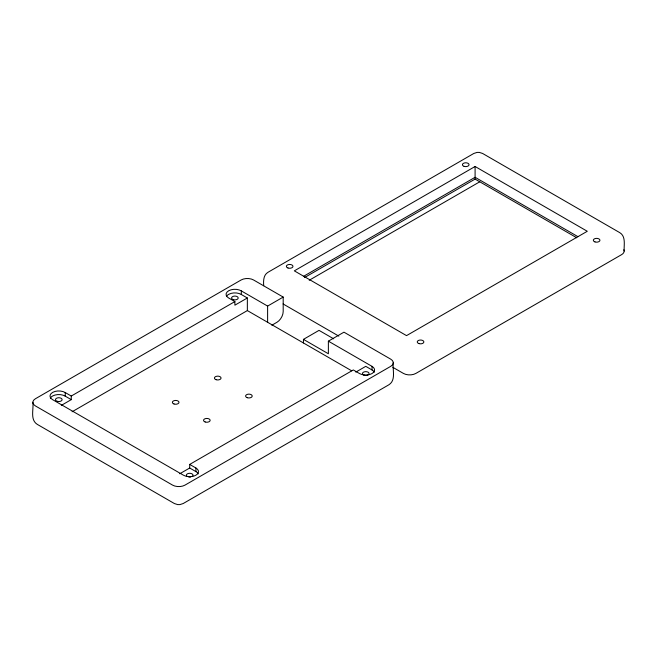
<?xml version="1.0" encoding="UTF-8"?>
<svg xmlns="http://www.w3.org/2000/svg" width="657" height="657" viewBox="0 0 657 657"><rect width="100%" height="100%" fill="white"/><g stroke="black" fill="none" stroke-linecap="round" stroke-linejoin="round"><path stroke-width="0.99" d="M179.722 473.771L189.701 468.014L189.701 464.417L195.934 468.014A8.812 5.092 0 0 1 195.934 475.208A8.812 5.092 0 0 1 183.467 475.208L52.379 399.522A8.812 5.092 0 0 1 52.576 392.443L52.774 392.328A8.812 5.092 0 0 1 65.232 392.558L71.268 396.04L234.886 301.579L228.455 297.867A8.812 5.092 0 0 1 228.652 290.78L228.858 290.673A8.812 5.092 0 0 1 241.316 290.903L267.613 306.08L283.192 297.079L283.192 311.475A8.812 5.092 -60 0 1 276.958 322.275L271.858 325.215M61.298 405.394L71.268 399.637L71.268 396.04M72.089 411.767L247.352 310.58L247.352 297.982L234.886 305.177L234.886 301.579M475.093 166.492L294.336 270.856L406.535 335.628L587.284 231.272L475.093 166.492L475.093 179.09L576.731 237.768M303.69 276.252L475.093 177.291L577.938 236.668M304.577 277.541L475.093 179.09M309.209 280.26L479.766 181.792M303.452 342.962L303.452 339.365L319.031 330.364L333.649 338.807M303.452 339.365L328.377 353.762L328.377 341.164L343.964 332.171L390.71 359.157A8.812 5.092 0 0 1 390.71 366.351L185.019 485.104A8.812 5.092 0 0 1 172.553 485.104L35.429 405.936A8.812 5.092 0 0 1 35.429 398.742L241.119 279.989A8.812 5.092 0 0 1 253.586 279.989L283.192 297.079M189.701 464.417L353.31 369.948L359.543 373.554A8.812 5.092 0 0 0 372.01 373.554A8.812 5.092 0 0 0 372.01 366.351L328.377 341.164M355.807 372.108L365.777 366.351L372.01 369.948A8.812 5.092 0 0 1 374.293 372.232M283.101 303.953L338.831 336.129M392.796 367.288L403.414 373.414A8.812 5.092 0 0 0 415.881 373.414L621.571 254.661A8.812 5.092 0 0 0 623.846 249.742M226.451 296.504A8.812 5.092 0 0 1 228.652 294.385L228.858 294.27A8.812 5.092 0 0 1 241.316 294.5L247.352 297.982M247.352 310.58L351.733 370.835M50.367 398.167A8.812 5.092 0 0 1 52.576 396.04L52.774 395.925A8.812 5.092 0 0 1 65.232 396.163L71.268 399.637M189.701 468.014L195.934 471.611A8.812 5.092 0 0 1 198.209 473.894M624.15 251.064C623.805 245.069 626.137 236.405 619.74 232.635L482.616 153.467L479.347 152.408L477.072 152.408L473.804 153.467L268.113 272.22C263.342 274.897 263.342 280.991 263.712 285.738M393.288 362.754C392.295 369.71 396.302 380.124 388.887 384.78L183.196 503.533L179.928 504.592L177.653 504.592L174.384 503.533L37.26 424.365C29.844 419.708 33.844 409.295 32.85 402.339M372.01 366.351L372.01 369.948M267.613 306.08L267.613 322.275M241.316 290.903L241.316 294.5M195.934 468.014L195.934 471.611M65.232 392.558L65.232 396.163M187.36 476.563A3.301 1.905 0 0 1 187.36 473.861A3.301 1.905 0 0 1 192.033 473.861A3.301 1.905 0 0 1 192.033 476.563M190.555 477.056A3.301 1.905 0 0 1 188.838 477.056M364.126 375.204A3.301 1.905 0 0 0 369.086 373.554A3.301 1.905 0 0 0 364.126 371.895A3.301 1.905 0 0 0 364.126 375.204M57.151 401.296A3.301 1.905 0 0 0 62.111 399.637A3.301 1.905 0 0 0 57.151 397.986A3.301 1.905 0 0 0 57.151 401.296M174.023 403.989A3.301 1.905 0 0 0 178.983 402.339A3.301 1.905 0 0 0 174.023 400.688A3.301 1.905 0 0 0 174.023 403.989M205.189 421.983A3.301 1.905 0 0 0 210.141 420.332A3.301 1.905 0 0 0 205.189 418.681A3.301 1.905 0 0 0 205.189 421.983M247.262 397.699A3.301 1.905 0 0 0 252.214 396.04A3.301 1.905 0 0 0 247.262 394.389A3.301 1.905 0 0 0 247.262 397.699M216.096 379.705A3.301 1.905 0 0 0 221.048 378.046A3.301 1.905 0 0 0 216.096 376.395A3.301 1.905 0 0 0 216.096 379.705M233.235 299.633A3.301 1.905 0 0 0 238.195 297.982A3.301 1.905 0 0 0 233.235 296.332A3.301 1.905 0 0 0 233.235 299.633M288.012 268.007A3.301 1.905 0 0 0 292.973 266.356A3.301 1.905 0 0 0 288.012 264.705A3.301 1.905 0 0 0 288.012 268.007M464.088 166.352A3.301 1.905 0 0 0 469.049 164.693A3.301 1.905 0 0 0 464.088 163.043A3.301 1.905 0 0 0 464.088 166.352M594.987 241.916A3.301 1.905 0 0 0 599.94 240.265A3.301 1.905 0 0 0 594.987 238.614A3.301 1.905 0 0 0 594.987 241.916M418.903 343.578A3.301 1.905 0 0 0 423.864 341.927A3.301 1.905 0 0 0 418.903 340.277A3.301 1.905 0 0 0 418.903 343.578"/></g></svg>
